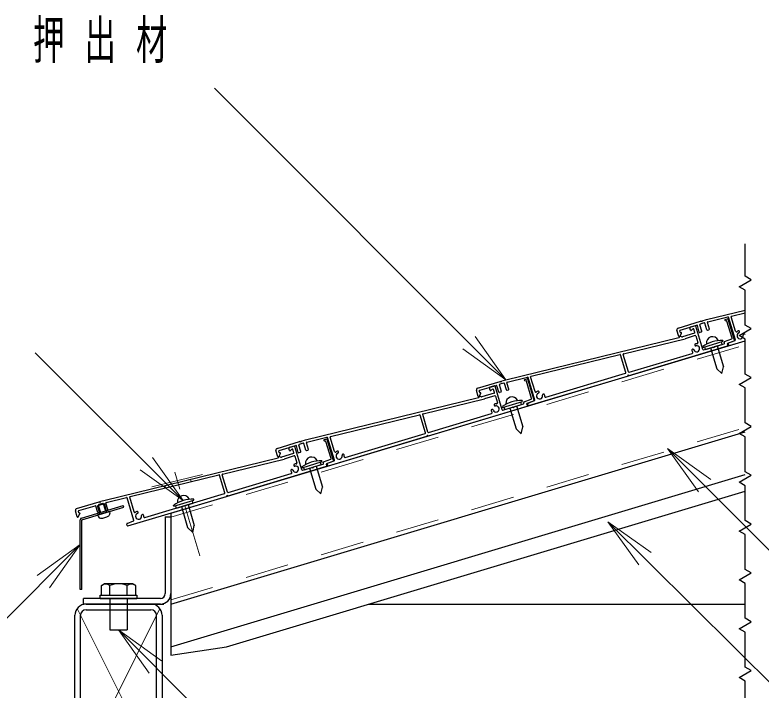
# Model space of a CAD drawing. Units: millimetres on the paper. Extents: x -365 to 143, y 0 to 257.
# Drawn here: x 73.34 to 116.11, y 65.64 to 104.34 of the extents above; entities that cross this region are included whole.
import ezdxf

# ---------------------------------------------------------------- set-up
doc = ezdxf.new("R2010")
doc.units = ezdxf.units.MM
doc.linetypes.add('USER1', pattern=[4.5, 2.5, -2])
doc.linetypes.add('USER2', pattern=[6, 3, -1, 1, -1])
doc.layers.add('LY_1', color=7, linetype='Continuous', lineweight=25)
doc.styles.add('ＭＳ ゴシック', font='')
doc.styles.get('ＭＳ ゴシック').set_extended_font_data('MS Gothic')

# ---------------------------------------------------------------- blocks, each defined once
blk = doc.blocks.new('open_arrow')
at = {"color": 0, "linetype": 'Continuous', "lineweight": -2}
blk.add_lwpolyline([(7.5, 1.25), (0, 0), (7.5, -1.25)], dxfattribs=at)

msp = doc.modelspace()

# ---------------------------------------------------------------- linework, layer by layer
at = {"layer": 'LY_1', "lineweight": 13}
for p, q in [((101.488, 83.432), (84.777, 100.143)), ((82.982, 76.502), (74.505, 84.979)), ((110.756, 79.484), (117.029, 73.212)), ((81.179, 77.292), (84.098, 78.004)), ((83.44, 77.586), (83.397, 77.73)), ((81.981, 77.23), (81.938, 77.374)), ((107.327, 75.28), (117.029, 65.651)), ((77.076, 73.983), (68.866, 65.773)), ((76.904, 60.825), (81.648, 70.313)), ((76.904, 70.313), (81.648, 60.825)), ((79.276, 69.089), (102.01, 46.283))]:
    msp.add_line(p, q, dxfattribs=at)
at = {"layer": 'LY_1', "color": 190}
for p, q in [((112.982, 86.88), (115.194, 87.42)), ((114.418, 87.076), (115.194, 87.265)), ((112.743, 86.809), (112.982, 86.88)), ((113.056, 86.744), (114.214, 87.026)), ((114.055, 86.889), (114.189, 86.929)), ((114.589, 85.701), (114.226, 86.909)), ((114.637, 85.715), (114.249, 87.006)), ((114.646, 86.207), (114.396, 87.038)), ((111.354, 86.392), (112.647, 86.78)), ((111.473, 86.271), (112.422, 86.556)), ((112.326, 86.527), (112.048, 86.444)), ((112.768, 85.156), (112.363, 86.507)), ((112.571, 86.162), (112.459, 86.536)), ((112.715, 86.205), (112.603, 86.579)), ((112.853, 86.685), (112.623, 86.616)), ((112.709, 86.746), (112.647, 86.78)), ((112.709, 86.746), (112.743, 86.809)), ((113.002, 86.291), (112.89, 86.665)), ((113.146, 86.334), (113.034, 86.706)), ((114.056, 86.831), (114.135, 86.813)), ((114.452, 85.809), (114.157, 86.792)), ((111.393, 85.913), (111.287, 86.267)), ((111.448, 85.907), (111.545, 86.088)), ((111.478, 86.152), (111.453, 86.234)), ((112.297, 86.101), (111.598, 85.891)), ((112.068, 86.272), (112.028, 86.406)), ((112.165, 86.317), (112.12, 86.262)), ((112.225, 86.34), (112.18, 86.327)), ((112.317, 86.138), (112.263, 86.32)), ((112.695, 86.168), (112.609, 86.142)), ((113.04, 86.271), (113.126, 86.297)), ((101.488, 83.432), (111.406, 85.851)), ((108.226, 84.921), (111.753, 85.781)), ((111.426, 85.866), (111.456, 85.923)), ((111.497, 85.935), (111.575, 85.893)), ((112.34, 85.957), (111.753, 85.781)), ((112.378, 85.937), (112.491, 85.56)), ((114.014, 85.53), (113.999, 85.58)), ((114.017, 85.617), (114.434, 85.773)), ((114.201, 85.525), (114.571, 85.664)), ((114.249, 85.54), (114.619, 85.678)), ((114.294, 85.395), (115.194, 85.665)), ((108.543, 83.669), (114.189, 85.363)), ((112.806, 85.136), (113.352, 85.3)), ((113.414, 85.267), (113.352, 85.3)), ((113.414, 85.267), (113.448, 85.329)), ((113.448, 85.329), (113.993, 85.493)), ((114.209, 85.401), (114.183, 85.489)), ((114.257, 85.415), (114.231, 85.503)), ((102.924, 83.628), (108.022, 84.871)), ((108.362, 83.835), (108.058, 84.851)), ((108.506, 83.878), (108.204, 84.883)), ((108.543, 83.858), (112.158, 84.942)), ((101.249, 83.36), (101.488, 83.432)), ((101.562, 83.296), (102.72, 83.578)), ((102.561, 83.441), (102.695, 83.481)), ((103.095, 82.252), (102.732, 83.461)), ((103.143, 82.267), (102.756, 83.558)), ((102.8, 81.947), (108.447, 83.641)), ((103.152, 82.758), (102.902, 83.59)), ((103.77, 82.426), (108.342, 83.797)), ((108.48, 83.703), (108.447, 83.641)), ((108.48, 83.703), (108.543, 83.669)), ((99.86, 82.944), (101.153, 83.332)), ((99.98, 82.823), (100.928, 83.107)), ((100.832, 83.079), (100.554, 82.996)), ((101.275, 81.708), (100.869, 83.059)), ((101.077, 82.714), (100.965, 83.087)), ((101.221, 82.757), (101.109, 83.13)), ((101.359, 83.237), (101.129, 83.168)), ((101.215, 83.298), (101.153, 83.332)), ((101.215, 83.298), (101.249, 83.36)), ((101.508, 82.843), (101.396, 83.217)), ((101.652, 82.886), (101.54, 83.258)), ((102.563, 83.383), (102.641, 83.364)), ((102.958, 82.361), (102.663, 83.344)), ((99.899, 82.465), (99.793, 82.819)), ((99.954, 82.459), (100.051, 82.64)), ((99.984, 82.704), (99.959, 82.786)), ((100.803, 82.653), (100.104, 82.443)), ((100.574, 82.824), (100.534, 82.958)), ((100.671, 82.869), (100.626, 82.814)), ((100.731, 82.892), (100.686, 82.878)), ((100.823, 82.69), (100.769, 82.872)), ((101.201, 82.72), (101.115, 82.694)), ((101.546, 82.823), (101.632, 82.849)), ((89.994, 79.984), (99.912, 82.403)), ((96.732, 81.473), (100.259, 82.333)), ((99.932, 82.418), (99.963, 82.475)), ((100.003, 82.487), (100.081, 82.445)), ((100.846, 82.509), (100.259, 82.333)), ((100.884, 82.489), (100.997, 82.112)), ((102.52, 82.082), (102.505, 82.132)), ((102.523, 82.169), (102.94, 82.325)), ((102.707, 82.077), (103.077, 82.216)), ((102.755, 82.092), (103.125, 82.23)), ((97.049, 80.221), (102.695, 81.915)), ((101.312, 81.688), (101.858, 81.852)), ((101.92, 81.818), (101.858, 81.852)), ((101.92, 81.818), (101.954, 81.881)), ((101.954, 81.881), (102.5, 82.044)), ((102.715, 81.953), (102.689, 82.041)), ((102.763, 81.967), (102.737, 82.055)), ((91.43, 80.18), (96.528, 81.423)), ((96.869, 80.386), (96.564, 81.402)), ((97.012, 80.43), (96.711, 81.435)), ((97.05, 80.409), (100.664, 81.494)), ((90.068, 79.848), (91.226, 80.13)), ((91.067, 79.993), (91.201, 80.033)), ((91.601, 78.804), (91.238, 80.013)), ((91.649, 78.818), (91.262, 80.109)), ((91.306, 78.498), (96.953, 80.192)), ((91.658, 79.31), (91.408, 80.142)), ((92.276, 78.977), (96.848, 80.349)), ((96.986, 80.255), (96.953, 80.192)), ((96.986, 80.255), (97.049, 80.221)), ((88.366, 79.496), (89.659, 79.883)), ((88.486, 79.375), (89.434, 79.659)), ((89.338, 79.631), (89.06, 79.547)), ((89.781, 78.26), (89.375, 79.611)), ((89.583, 79.266), (89.471, 79.639)), ((89.727, 79.309), (89.615, 79.682)), ((89.865, 79.789), (89.635, 79.72)), ((89.721, 79.85), (89.659, 79.883)), ((89.721, 79.85), (89.755, 79.912)), ((89.755, 79.912), (89.994, 79.984)), ((90.014, 79.395), (89.902, 79.769)), ((90.158, 79.438), (90.046, 79.81)), ((91.069, 79.935), (91.147, 79.916)), ((91.464, 78.913), (91.169, 79.896)), ((88.405, 79.017), (88.299, 79.371)), ((88.46, 79.011), (88.558, 79.192)), ((88.49, 79.256), (88.466, 79.337)), ((89.309, 79.205), (88.61, 78.995)), ((89.08, 79.376), (89.04, 79.51)), ((89.177, 79.421), (89.132, 79.366)), ((89.238, 79.444), (89.192, 79.43)), ((89.329, 79.242), (89.275, 79.424)), ((89.707, 79.271), (89.621, 79.246)), ((90.052, 79.375), (90.138, 79.401)), ((78.5, 76.536), (88.419, 78.954)), ((85.238, 78.025), (88.765, 78.885)), ((88.438, 78.969), (88.469, 79.027)), ((88.509, 79.039), (88.587, 78.997)), ((89.352, 79.061), (88.765, 78.885)), ((89.39, 79.041), (89.503, 78.664)), ((91.029, 78.72), (91.446, 78.876)), ((91.213, 78.629), (91.583, 78.768)), ((91.261, 78.643), (91.631, 78.782)), ((85.555, 76.773), (91.201, 78.467)), ((89.818, 78.24), (90.364, 78.404)), ((90.426, 78.37), (90.364, 78.404)), ((90.426, 78.37), (90.46, 78.433)), ((90.46, 78.433), (91.006, 78.596)), ((91.026, 78.634), (91.011, 78.684)), ((91.221, 78.504), (91.195, 78.592)), ((91.269, 78.519), (91.243, 78.607)), ((79.936, 76.732), (85.034, 77.975)), ((85.375, 76.938), (85.07, 77.954)), ((85.518, 76.981), (85.217, 77.987)), ((85.556, 76.961), (89.17, 78.046)), ((78.574, 76.399), (79.732, 76.682)), ((80.155, 75.37), (79.768, 76.661)), ((79.813, 75.05), (85.459, 76.744)), ((80.164, 75.862), (79.915, 76.694)), ((80.782, 75.529), (85.355, 76.901)), ((85.492, 76.807), (85.459, 76.744)), ((85.492, 76.807), (85.555, 76.773)), ((76.872, 76.047), (78.165, 76.435)), ((76.992, 75.927), (77.94, 76.211)), ((78.089, 75.817), (77.977, 76.191)), ((78.233, 75.861), (78.121, 76.234)), ((78.371, 76.34), (78.141, 76.271)), ((78.227, 76.402), (78.165, 76.435)), ((78.227, 76.402), (78.261, 76.464)), ((78.261, 76.464), (78.5, 76.536)), ((78.52, 75.947), (78.408, 76.32)), ((78.664, 75.99), (78.553, 76.362)), ((76.911, 75.568), (76.805, 75.923)), ((76.966, 75.563), (77.064, 75.743)), ((76.996, 75.808), (76.972, 75.889)), ((78.213, 75.823), (78.127, 75.797)), ((78.558, 75.927), (78.644, 75.953)), ((79.767, 75.195), (80.137, 75.334)), ((79.775, 75.07), (79.749, 75.158))]:
    msp.add_line(p, q, dxfattribs=at)
at = {"layer": 'LY_1'}
for p, q in [((111.51, 86.131), (111.515, 86.132)), ((82.276, 75.789), (115.194, 85.665)), ((112.782, 85.286), (113.931, 85.631)), ((113.649, 85.702), (113.658, 85.67)), ((113.879, 85.458), (113.835, 85.602)), ((113.931, 85.631), (113.917, 85.678)), ((112.782, 85.286), (112.767, 85.334)), ((112.921, 85.171), (112.878, 85.314)), ((112.921, 85.171), (113.879, 85.458)), ((112.978, 85.501), (112.988, 85.469)), ((113.208, 85.257), (113.568, 84.056)), ((113.591, 85.372), (113.951, 84.171)), ((113.859, 83.782), (113.568, 84.056)), ((113.859, 83.782), (113.951, 84.171)), ((100.016, 82.683), (100.021, 82.684)), ((101.288, 81.838), (102.437, 82.182)), ((102.155, 82.254), (102.164, 82.222)), ((102.385, 82.01), (102.342, 82.154)), ((102.437, 82.182), (102.423, 82.23)), ((101.288, 81.838), (101.274, 81.885)), ((101.427, 81.723), (101.384, 81.866)), ((101.427, 81.723), (102.385, 82.01)), ((101.484, 82.053), (101.494, 82.021)), ((101.714, 81.809), (102.074, 80.608)), ((102.097, 81.924), (102.458, 80.723)), ((82.276, 70.569), (115.194, 80.445)), ((102.366, 80.334), (102.074, 80.608)), ((102.366, 80.334), (102.458, 80.723)), ((88.522, 79.235), (88.527, 79.236)), ((89.794, 78.389), (90.943, 78.734)), ((90.661, 78.806), (90.67, 78.774)), ((90.943, 78.734), (90.929, 78.782)), ((89.794, 78.389), (89.78, 78.437)), ((89.933, 78.274), (89.89, 78.418)), ((89.933, 78.274), (90.891, 78.562)), ((89.99, 78.605), (90, 78.573)), ((90.22, 78.361), (90.58, 77.16)), ((90.603, 78.476), (90.964, 77.275)), ((90.891, 78.562), (90.848, 78.705)), ((82.276, 68.127), (115.194, 78.002)), ((85.474, 68.127), (115.194, 77.043)), ((90.872, 76.886), (90.58, 77.16)), ((90.872, 76.886), (90.964, 77.275)), ((83.317, 76.603), (83.327, 76.571)), ((83.6, 76.531), (83.586, 76.579)), ((77.147, 75.504), (79.54, 76.221)), ((78.462, 76.316), (78.079, 76.201)), ((78.223, 75.722), (78.079, 76.201)), ((78.606, 75.837), (78.462, 76.316)), ((79.571, 76.126), (79.542, 76.222)), ((82.451, 76.186), (82.436, 76.234)), ((82.451, 76.186), (83.6, 76.531)), ((82.59, 76.071), (82.546, 76.215)), ((82.59, 76.071), (83.547, 76.359)), ((82.647, 76.402), (82.657, 76.37)), ((82.877, 76.158), (83.237, 74.957)), ((83.26, 76.273), (83.62, 75.072)), ((83.547, 76.359), (83.504, 76.502)), ((77.029, 75.787), (77.033, 75.787)), ((77.176, 75.408), (79.571, 76.126)), ((78.749, 75.88), (78.079, 75.679)), ((78.749, 75.88), (78.772, 75.77)), ((82.276, 75.789), (82.276, 67.647)), ((77.076, 71.408), (77.076, 75.408)), ((77.176, 71.408), (77.176, 75.408)), ((78.079, 75.679), (78.12, 75.574)), ((83.528, 74.683), (83.237, 74.957)), ((83.528, 74.683), (83.62, 75.072)), ((78.295, 71.639), (78.451, 71.729)), ((78.295, 71.089), (78.295, 71.639)), ((80.101, 71.729), (78.451, 71.729)), ((78.785, 71.089), (78.785, 71.639)), ((79.767, 71.089), (79.767, 71.639)), ((80.258, 71.639), (80.101, 71.729)), ((80.258, 71.089), (80.258, 71.639)), ((77.176, 71.408), (77.076, 71.408)), ((78.226, 70.889), (78.226, 71.089)), ((78.226, 71.089), (80.326, 71.089)), ((80.326, 71.089), (80.326, 70.889)), ((78.226, 70.889), (80.326, 70.889)), ((78.776, 70.889), (78.776, 69.089)), ((79.776, 70.889), (79.776, 69.089)), ((77.676, 70.569), (81.876, 70.569)), ((93.616, 70.569), (115.194, 70.569)), ((78.776, 69.089), (79.776, 69.089)), ((82.276, 67.647), (85.474, 68.127))]:
    msp.add_line(p, q, dxfattribs=at)
at = {"layer": 'LY_1', "linetype": 'USER1', "lineweight": 13}
for p, q in [((82.276, 75.549), (115.194, 85.425)), ((82.276, 70.809), (115.194, 80.685))]:
    msp.add_line(p, q, dxfattribs=at)
at = {"layer": 'LY_1', "linetype": 'USER2', "lineweight": 13}
msp.add_line((83.932, 73.335), (82.38, 78.51), dxfattribs=at)
at = {"layer": 'LY_1', "color": 3}
for p, q in [((81.956, 75.569), (81.956, 71.169)), ((81.956, 75.569), (82.276, 75.569)), ((82.276, 75.569), (82.276, 71.169)), ((81.676, 70.889), (77.276, 70.889)), ((77.276, 70.569), (77.276, 70.889)), ((81.676, 70.569), (77.276, 70.569)), ((77.416, 70.569), (81.136, 70.569)), ((77.416, 70.249), (81.136, 70.249)), ((76.776, 61.209), (76.776, 69.929)), ((77.096, 61.209), (77.096, 69.929)), ((81.456, 61.209), (81.456, 69.929)), ((81.776, 69.929), (81.776, 61.209))]:
    msp.add_line(p, q, dxfattribs=at)
at = {"layer": 'LY_1'}
msp.add_lwpolyline([(115.194, 64.157), (115.194, 66.157), (114.848, 66.357), (115.541, 66.757), (115.194, 66.957), (115.194, 68.957), (114.848, 69.157), (115.541, 69.557), (115.194, 69.757), (115.194, 71.757), (114.848, 71.957), (115.541, 72.357), (115.194, 72.557), (115.194, 74.557), (114.848, 74.757), (115.541, 75.157), (115.194, 75.357), (115.194, 77.357), (114.848, 77.557), (115.541, 77.957), (115.194, 78.157), (115.194, 80.157), (114.848, 80.357), (115.541, 80.757), (115.194, 80.957), (115.194, 82.957), (114.848, 83.157), (115.541, 83.557), (115.194, 83.757), (115.194, 85.757), (114.848, 85.957), (115.541, 86.357), (115.194, 86.557), (115.194, 88.557), (114.848, 88.757), (115.541, 89.157), (115.194, 89.357), (115.194, 91.22)], dxfattribs=at)
at = {"layer": 'LY_1', "color": 190}
for centre, radius, start, end in [((114.063, 86.86), 0.03, 106.7, 256.7), ((114.197, 86.901), 0.03, 16.7, 106.7), ((114.221, 86.997), 0.03, 16.7, 103.7046), ((114.425, 87.047), 0.03, 103.7046, 196.7), ((112.057, 86.415), 0.03, 106.7, 196.7), ((112.335, 86.498), 0.03, 16.7, 106.7), ((112.43, 86.527), 0.03, 16.7, 106.7), ((112.631, 86.587), 0.03, 106.7, 196.7), ((112.861, 86.656), 0.03, 16.7, 106.7), ((113.063, 86.715), 0.03, 103.7046, 196.7), ((114.128, 86.783), 0.03, 16.7, 76.7), ((111.382, 86.296), 0.1, 106.7, 196.7), ((111.482, 86.242), 0.03, 106.7, 196.7), ((111.507, 86.161), 0.03, 196.7, 277.1727), ((111.519, 86.102), 0.03, 331.7, 97.1727), ((112.097, 86.281), 0.03, 196.7, 320.7433), ((112.188, 86.298), 0.03, 106.7, 140.7433), ((112.234, 86.312), 0.03, 16.7, 106.7), ((112.289, 86.13), 0.03, 286.7, 16.7), ((112.6, 86.171), 0.03, 196.7, 286.7), ((112.686, 86.196), 0.03, 286.7, 16.7), ((113.031, 86.3), 0.03, 196.7, 286.7), ((113.117, 86.326), 0.03, 286.7, 16.7), ((114.694, 86.221), 0.05, 196.7, 307.9427), ((114.906, 85.949), 0.295, 110.6751, 127.9427), ((114.906, 85.949), 0.175, 110.6751, 12.7249), ((114.823, 86.169), 0.06, 290.6751, 110.6751), ((115.135, 86.001), 0.06, 12.7249, 192.7249), ((111.422, 85.922), 0.03, 196.7, 331.7), ((111.399, 85.88), 0.03, 283.7046, 331.7), ((111.483, 85.909), 0.03, 61.7, 151.7), ((111.483, 85.909), 0.03, 61.7, 151.7), ((111.589, 85.92), 0.03, 241.7, 286.7), ((112.349, 85.928), 0.03, 16.7, 106.7), ((112.443, 85.546), 0.05, 265.4573, 16.7), ((114.027, 85.589), 0.03, 110.5141, 196.7), ((114.423, 85.801), 0.03, 290.5141, 16.7), ((114.56, 85.692), 0.03, 290.5141, 16.7), ((114.608, 85.706), 0.03, 290.5141, 16.7), ((112.196, 85.119), 0.06, 20.6751, 200.6751), ((112.415, 85.202), 0.175, 200.6751, 102.7249), ((112.364, 85.431), 0.06, 102.7249, 282.7249), ((112.415, 85.202), 0.295, 85.4573, 102.7249), ((112.797, 85.165), 0.03, 196.7, 286.7), ((113.985, 85.521), 0.03, 286.7, 16.7), ((114.211, 85.497), 0.03, 110.5141, 196.7), ((114.18, 85.392), 0.03, 286.7, 16.7), ((114.259, 85.512), 0.03, 110.5141, 196.7), ((114.286, 85.424), 0.03, 196.7, 286.7), ((108.029, 84.842), 0.03, 16.7, 103.7046), ((108.233, 84.892), 0.03, 103.7046, 196.7), ((112.415, 85.202), 0.295, 200.6751, 217.9427), ((112.143, 84.99), 0.05, 286.7, 37.9427), ((108.535, 83.886), 0.03, 196.7, 286.7), ((102.569, 83.412), 0.03, 106.7, 256.7), ((102.704, 83.452), 0.03, 16.7, 106.7), ((102.727, 83.549), 0.03, 16.7, 103.7046), ((102.931, 83.599), 0.03, 103.7046, 196.7), ((108.334, 83.826), 0.03, 286.7, 16.7), ((100.563, 82.967), 0.03, 106.7, 196.7), ((100.841, 83.05), 0.03, 16.7, 106.7), ((100.936, 83.079), 0.03, 16.7, 106.7), ((101.138, 83.139), 0.03, 106.7, 196.7), ((101.367, 83.208), 0.03, 16.7, 106.7), ((101.569, 83.267), 0.03, 103.7046, 196.7), ((102.634, 83.335), 0.03, 16.7, 76.7), ((99.889, 82.848), 0.1, 106.7, 196.7), ((99.988, 82.794), 0.03, 106.7, 196.7), ((100.013, 82.713), 0.03, 196.7, 277.1727), ((100.025, 82.654), 0.03, 331.7, 97.1727), ((100.603, 82.833), 0.03, 196.7, 320.7433), ((100.694, 82.85), 0.03, 106.7, 140.7433), ((100.74, 82.863), 0.03, 16.7, 106.7), ((100.795, 82.681), 0.03, 286.7, 16.7), ((101.106, 82.722), 0.03, 196.7, 286.7), ((101.192, 82.748), 0.03, 286.7, 16.7), ((101.537, 82.852), 0.03, 196.7, 286.7), ((101.623, 82.878), 0.03, 286.7, 16.7), ((103.2, 82.773), 0.05, 196.7, 307.9427), ((103.412, 82.501), 0.295, 110.6751, 127.9427), ((103.412, 82.501), 0.175, 110.6751, 12.7249), ((103.329, 82.721), 0.06, 290.6751, 110.6751), ((103.641, 82.553), 0.06, 12.7249, 192.7249), ((103.412, 82.501), 0.295, 355.4573, 12.7249), ((99.928, 82.473), 0.03, 196.7, 331.7), ((99.905, 82.432), 0.03, 283.7046, 331.7), ((99.989, 82.461), 0.03, 61.7, 151.7), ((99.989, 82.461), 0.03, 61.7, 151.7), ((100.095, 82.472), 0.03, 241.7, 286.7), ((100.855, 82.48), 0.03, 16.7, 106.7), ((102.533, 82.141), 0.03, 110.5141, 196.7), ((102.929, 82.353), 0.03, 290.5141, 16.7), ((103.066, 82.244), 0.03, 290.5141, 16.7), ((103.114, 82.258), 0.03, 290.5141, 16.7), ((103.756, 82.473), 0.05, 175.4573, 286.7), ((100.702, 81.671), 0.06, 20.6751, 200.6751), ((100.922, 81.754), 0.175, 200.6751, 102.7249), ((100.87, 81.983), 0.06, 102.7249, 282.7249), ((100.922, 81.754), 0.295, 85.4573, 102.7249), ((100.949, 82.098), 0.05, 265.4573, 16.7), ((101.303, 81.717), 0.03, 196.7, 286.7), ((102.491, 82.073), 0.03, 286.7, 16.7), ((102.717, 82.049), 0.03, 110.5141, 196.7), ((102.686, 81.944), 0.03, 286.7, 16.7), ((102.765, 82.063), 0.03, 110.5141, 196.7), ((102.792, 81.975), 0.03, 196.7, 286.7), ((96.535, 81.394), 0.03, 16.7, 103.7046), ((96.739, 81.444), 0.03, 103.7046, 196.7), ((100.922, 81.754), 0.295, 200.6751, 217.9427), ((100.649, 81.542), 0.05, 286.7, 37.9427), ((97.041, 80.438), 0.03, 196.7, 286.7), ((91.076, 79.964), 0.03, 106.7, 256.7), ((91.21, 80.004), 0.03, 16.7, 106.7), ((91.233, 80.101), 0.03, 16.7, 103.7046), ((91.437, 80.151), 0.03, 103.7046, 196.7), ((96.84, 80.378), 0.03, 286.7, 16.7), ((89.347, 79.602), 0.03, 16.7, 106.7), ((89.443, 79.631), 0.03, 16.7, 106.7), ((89.644, 79.691), 0.03, 106.7, 196.7), ((89.874, 79.76), 0.03, 16.7, 106.7), ((90.075, 79.819), 0.03, 103.7046, 196.7), ((91.14, 79.887), 0.03, 16.7, 76.7), ((88.395, 79.4), 0.1, 106.7, 196.7), ((88.494, 79.346), 0.03, 106.7, 196.7), ((88.519, 79.265), 0.03, 196.7, 277.1727), ((88.531, 79.206), 0.03, 331.7, 97.1727), ((89.069, 79.519), 0.03, 106.7, 196.7), ((89.109, 79.385), 0.03, 196.7, 320.7433), ((89.201, 79.402), 0.03, 106.7, 140.7433), ((89.246, 79.415), 0.03, 16.7, 106.7), ((89.301, 79.233), 0.03, 286.7, 16.7), ((89.612, 79.274), 0.03, 196.7, 286.7), ((89.698, 79.3), 0.03, 286.7, 16.7), ((90.043, 79.404), 0.03, 196.7, 286.7), ((90.129, 79.429), 0.03, 286.7, 16.7), ((91.706, 79.325), 0.05, 196.7, 307.9427), ((91.918, 79.053), 0.295, 110.6751, 127.9427), ((91.918, 79.053), 0.175, 110.6751, 12.7249), ((91.835, 79.272), 0.06, 290.6751, 110.6751), ((92.147, 79.104), 0.06, 12.7249, 192.7249), ((88.434, 79.025), 0.03, 196.7, 331.7), ((88.411, 78.984), 0.03, 283.7046, 331.7), ((88.495, 79.012), 0.03, 61.7, 151.7), ((88.495, 79.012), 0.03, 61.7, 151.7), ((88.601, 79.023), 0.03, 241.7, 286.7), ((89.361, 79.032), 0.03, 16.7, 106.7), ((91.039, 78.692), 0.03, 110.5141, 196.7), ((91.435, 78.904), 0.03, 290.5141, 16.7), ((91.572, 78.796), 0.03, 290.5141, 16.7), ((91.62, 78.81), 0.03, 290.5141, 16.7), ((91.918, 79.053), 0.295, 355.4573, 12.7249), ((92.262, 79.025), 0.05, 175.4573, 286.7), ((89.208, 78.223), 0.06, 20.6751, 200.6751), ((89.428, 78.306), 0.175, 200.6751, 102.7249), ((89.376, 78.535), 0.06, 102.7249, 282.7249), ((89.428, 78.306), 0.295, 85.4573, 102.7249), ((89.455, 78.65), 0.05, 265.4573, 16.7), ((90.997, 78.625), 0.03, 286.7, 16.7), ((91.223, 78.601), 0.03, 110.5141, 196.7), ((91.192, 78.496), 0.03, 286.7, 16.7), ((91.271, 78.615), 0.03, 110.5141, 196.7), ((91.298, 78.527), 0.03, 196.7, 286.7), ((85.041, 77.946), 0.03, 16.7, 103.7046), ((85.245, 77.995), 0.03, 103.7046, 196.7), ((89.428, 78.306), 0.295, 200.6751, 217.9427), ((89.156, 78.093), 0.05, 286.7, 37.9427), ((89.809, 78.269), 0.03, 196.7, 286.7), ((79.739, 76.653), 0.03, 16.7, 103.7046), ((79.943, 76.702), 0.03, 103.7046, 196.7), ((85.346, 76.93), 0.03, 286.7, 16.7), ((85.547, 76.99), 0.03, 196.7, 286.7), ((77.949, 76.182), 0.03, 16.7, 106.7), ((78.15, 76.243), 0.03, 106.7, 196.7), ((78.38, 76.312), 0.03, 16.7, 106.7), ((78.581, 76.37), 0.03, 103.7046, 196.7), ((76.901, 75.952), 0.1, 106.7, 196.7), ((77, 75.898), 0.03, 106.7, 196.7), ((77.025, 75.817), 0.03, 196.7, 277.1727), ((77.037, 75.758), 0.03, 331.7, 97.1727), ((78.118, 75.826), 0.03, 196.7, 286.7), ((78.204, 75.852), 0.03, 286.7, 16.7), ((78.549, 75.955), 0.03, 196.7, 286.7), ((78.635, 75.981), 0.03, 286.7, 16.7), ((80.212, 75.876), 0.05, 196.7, 307.9427), ((80.424, 75.604), 0.295, 110.6751, 127.9427), ((80.424, 75.604), 0.175, 110.6751, 12.7249), ((80.341, 75.824), 0.06, 290.6751, 110.6751), ((80.653, 75.656), 0.06, 12.7249, 192.7249), ((76.94, 75.577), 0.03, 196.7, 331.7), ((80.126, 75.362), 0.03, 290.5141, 16.7), ((80.424, 75.604), 0.295, 355.4573, 12.7249), ((80.768, 75.577), 0.05, 175.4573, 286.7), ((79.778, 75.167), 0.03, 110.5141, 196.7), ((79.804, 75.079), 0.03, 196.7, 286.7)]:
    msp.add_arc(centre, radius, start, end, dxfattribs=at)
at = {"layer": 'LY_1'}
for centre, radius, start, end in [((113.845, 83.83), 1.85, 87.7754, 125.6246), ((113.332, 85.538), 0.356, 27.4117, 185.9883), ((102.351, 80.382), 1.85, 87.7754, 125.6246), ((101.839, 82.09), 0.356, 27.4117, 185.9883), ((90.857, 76.934), 1.85, 87.7754, 125.6246), ((90.345, 78.642), 0.356, 27.4117, 185.9883), ((83.514, 74.73), 1.85, 87.7754, 125.6246), ((83.001, 76.439), 0.356, 27.4117, 185.9883), ((78.645, 75.743), 0.13, 302.5808, 11.7), ((77.176, 75.408), 0.1, 106.7, 180), ((78.241, 75.622), 0.13, 201.7, 270.8191), ((78.23, 76.392), 0.9, 270.8191, 302.5808), ((78.54, 71.214), 0.491, 60, 120), ((79.276, 70.351), 1.378, 69.136, 110.864), ((80.012, 71.214), 0.491, 60, 120)]:
    msp.add_arc(centre, radius, start, end, dxfattribs=at)
at = {"layer": 'LY_1', "color": 3}
for centre, radius, start, end in [((81.676, 71.169), 0.28, 270, 0), ((81.676, 71.169), 0.6, 270, 0), ((77.416, 69.929), 0.64, 90, 180), ((77.416, 69.929), 0.32, 90, 180), ((81.136, 69.929), 0.64, 0, 90), ((81.136, 69.929), 0.32, 0, 90)]:
    msp.add_arc(centre, radius, start, end, dxfattribs=at)

# ---------------------------------------------------------------- block references
at = {"layer": 'LY_1', "lineweight": 13, "xscale": 0.4, "yscale": 0.4}
for p, rotation in [((101.488, 83.432), 135), ((110.756, 79.484), 315), ((82.982, 76.502), 135), ((107.327, 75.28), 315.2), ((77.076, 73.983), 225), ((79.276, 69.089), 314.9)]:
    msp.add_blockref('open_arrow', p, dxfattribs=dict(at, rotation=rotation))

# ---------------------------------------------------------------- texts
at = {"layer": 'LY_1', "insert": (56.666, 102.793), "char_height": 2.199, "attachment_point": 4, "style": 'ＭＳ ゴシック'}
msp.add_mtext('\\T1.64;\\W0.6;屋根：アルミ押出材', dxfattribs=at)

doc.saveas('drawing.dxf')
